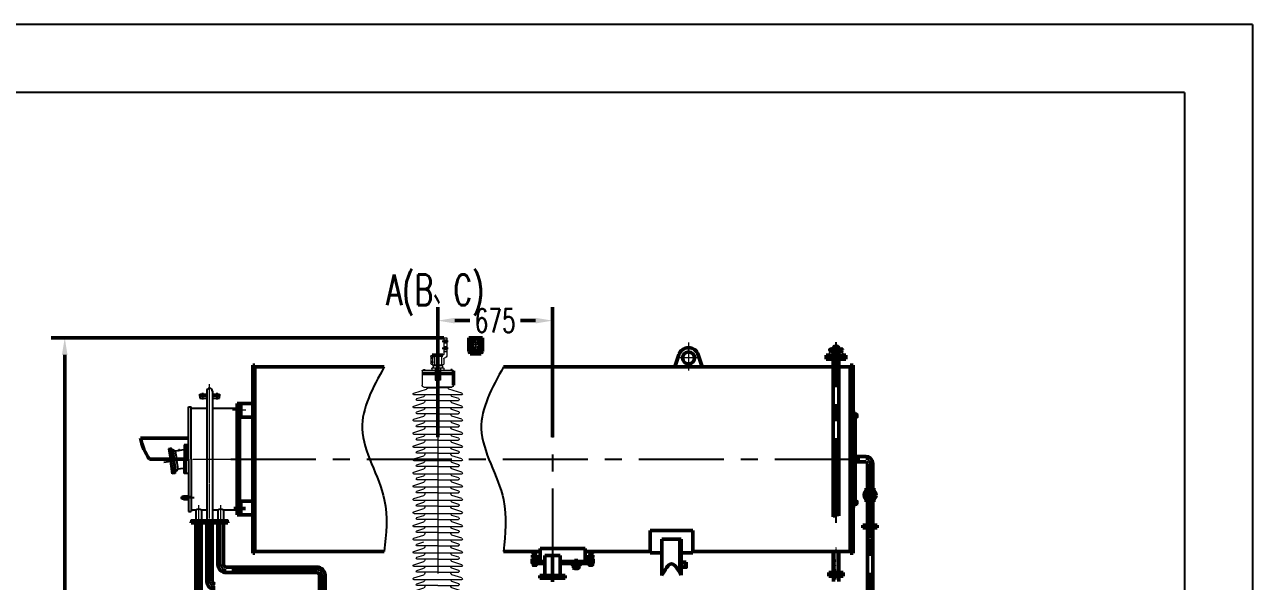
# Model space of a CAD drawing. Header units: millimetres. Extents: x -1000 to 22760, y -400 to 16400.
# Drawn here: x 15538 to 22760, y 13122 to 16400 of the extents above; entities that cross this region are included whole.
import ezdxf

# ---------------------------------------------------------------- set-up
doc = ezdxf.new("R2010")
doc.units = ezdxf.units.MM
doc.header["$LTSCALE"] = 400
doc.linetypes.add('CENTER', pattern=[2, 1.25, -0.25, 0.25, -0.25])
doc.linetypes.add('DASHED', pattern=[0.75, 0.5, -0.25])
for name, color, linetype, lineweight in [('0粗实线层', 7, 'Continuous', 50), ('1.粗实线', 1, 'Continuous', 50), ('1虚线层', 5, 'DASHED', 25), ('2.点划线', 2, 'CENTER', 18), ('2中心线层', 1, 'CENTER', 25), ('4细实线层', 2, 'Continuous', 25), ('5文字层', 6, 'Continuous', 25), ('tablist', 3, 'Continuous', 25)]:
    doc.layers.add(name, color=color, linetype=linetype, lineweight=lineweight)
for name, color, linetype in [('1轮廓实线层', 7, 'Continuous'), ('2细线层', 4, 'Continuous'), ('3中心线层', 1, 'CENTER'), ('4虚线层', 6, 'DASHED'), ('图框层', 7, 'Continuous')]:
    doc.layers.add(name, color=color, linetype=linetype)
doc.styles.add('PC_TEXTSTYLE', font='txt.shx', dxfattribs={"width": 0.67, "bigfont": 'hztxt.shx'})
doc.styles.add('TH_GBDIM', font='txt.shx', dxfattribs={"width": 0.67, "bigfont": 'hztxt.shx'})
doc.dimstyles.new('TH_GBDIM', dxfattribs={"dimscale": 40, "dimtxt": 3.5, "dimasz": 2.5, "dimexe": 2, "dimexo": 0, "dimgap": 1.5, "dimtad": 0, "dimtoh": 1, "dimdec": 1, "dimdsep": 46, "dimtxsty": 'TH_GBDIM', "dimcen": 2.5, "dimclrd": 3, "dimclre": 3, "dimclrt": 6, "dimadec": 0, "dimazin": 2, "dimtfac": 0.714286, "dimtdec": 1, "dimtmove": 0, "dimatfit": 3, "dimfxl": 0, "dimtzin": 0, "dimlwd": -1, "dimlwe": -1, "dimarcsym": 0})

# ---------------------------------------------------------------- blocks, each defined once
blk = doc.blocks.new('A$C02D23720')
for p, q in [((0, 2755), (0, 2675)), ((80, 2755), (0, 2755)), ((80, 2675), (80, 2755)), ((0, 2675), (80, 2675)), ((8, 2661.3), (72, 2661.3)), ((232.5, 2653.8), (295.3, 2653.8)), ((170.6, 2477), (170.6, 2561.2)), ((170.6, 2545), (354.6, 2545))]:
    blk.add_line(p, q)
at = {"lineweight": 0}
for p, q in [((210, 2755), (210, 2648.1)), ((227.1, 2755), (210, 2755)), ((227.1, 2755), (227.1, 2659.2)), ((227.1, 2675), (210, 2675)), ((226.6, 2631), (226.6, 2601)), ((241.2, 2653.8), (241.2, 2595.7)), ((282.6, 2653.8), (282.6, 2595.7)), ((302.8, 2644.6), (302.8, 2605.1)), ((350.9, 2564.9), (174.2, 2564.9)), ((178.3, 2564.9), (178.3, 2569.3)), ((178.3, 2569.3), (186.3, 2569.3)), ((186.3, 2569.3), (186.3, 2564.9)), ((226.6, 2574.6), (226.6, 2564.9)), ((293.6, 2578.3), (230.2, 2578.3)), ((293.1, 2595.7), (231.9, 2595.7)), ((234.6, 2587.7), (234.6, 2581.9)), ((277.7, 2591.3), (238.2, 2591.3)), ((247.5, 2595.7), (247.5, 2591.3)), ((276.7, 2595.7), (276.7, 2591.3)), ((286.4, 2591.3), (277.7, 2591.3)), ((290.1, 2587.7), (290.1, 2581.9)), ((294.4, 2578.3), (293.6, 2578.3)), ((298.1, 2574.6), (298.1, 2564.9)), ((338.8, 2569.3), (338.8, 2564.9)), ((346.8, 2569.3), (338.8, 2569.3)), ((346.8, 2564.9), (346.8, 2569.3)), ((354.6, 2561.2), (354.6, 2477)), ((170.6, 2474.8), (170.6, 2477)), ((262.6, 2465), (180.6, 2465)), ((180.6, 2465), (262.6, 2465)), ((202.8, 2460.1), (263.9, 2460.1)), ((203.1, 2465), (203.1, 2462.6)), ((344.6, 2465), (262.6, 2465)), ((322.4, 2460.1), (263.9, 2460.1)), ((322, 2465), (322, 2462.6)), ((354.6, 2474.8), (354.6, 2477)), ((121.2, 2429.6), (196.8, 2453.9)), ((122.9, 2418.9), (402.1, 2418.9)), ((139.5, 2397.2), (179.7, 2410.2)), ((262.6, 2386.4), (141.2, 2386.4)), ((186.1, 2386.4), (186.1, 2380.9)), ((262.6, 2386.4), (383.8, 2386.4)), ((403.8, 2429.6), (328.4, 2453.9)), ((338.9, 2386.4), (338.9, 2380.9)), ((385.5, 2397.2), (345.2, 2410.2)), ((121.2, 2353.2), (179.7, 2372.2)), ((122.9, 2342.5), (402.1, 2342.5)), ((139.5, 2319.3), (179.7, 2332.4)), ((403.8, 2353.2), (345.2, 2372.2)), ((385.5, 2319.3), (345.2, 2332.4)), ((121.2, 2275.4), (179.7, 2294.4)), ((122.9, 2264.7), (402.1, 2264.7)), ((139.5, 2241.5), (179.7, 2254.6)), ((262.6, 2308.6), (141.2, 2308.6)), ((186.1, 2308.6), (186.1, 2303.1)), ((262.6, 2308.6), (383.8, 2308.6)), ((338.9, 2308.6), (338.9, 2303.1)), ((403.8, 2275.4), (345.2, 2294.4)), ((385.5, 2241.5), (345.2, 2254.6)), ((121.2, 2197.6), (179.7, 2216.6)), ((122.9, 2186.9), (402.1, 2186.9)), ((139.5, 2163.7), (179.7, 2176.8)), ((262.6, 2230.8), (141.2, 2230.8)), ((186.1, 2230.8), (186.1, 2225.3)), ((262.6, 2230.8), (383.8, 2230.8)), ((338.9, 2230.8), (338.9, 2225.3)), ((403.8, 2197.6), (345.2, 2216.6)), ((385.5, 2163.7), (345.2, 2176.8)), ((121.2, 2119.8), (179.7, 2138.8)), ((122.9, 2109.1), (402.1, 2109.1)), ((139.5, 2085.9), (179.7, 2099)), ((262.6, 2153), (141.2, 2153)), ((186.1, 2153), (186.1, 2147.5)), ((262.6, 2153), (383.8, 2153)), ((338.9, 2153), (338.9, 2147.5)), ((403.8, 2119.8), (345.2, 2138.8)), ((385.5, 2085.9), (345.2, 2099)), ((121.2, 2042), (179.7, 2061)), ((122.9, 2031.2), (402.1, 2031.2)), ((262.6, 2075.2), (141.2, 2075.2)), ((186.1, 2075.2), (186.1, 2069.7)), ((262.6, 2075.2), (383.8, 2075.2)), ((338.9, 2075.2), (338.9, 2069.7)), ((403.8, 2042), (345.2, 2061)), ((121.2, 1964.1), (179.7, 1983.2)), ((122.9, 1953.4), (402.1, 1953.4)), ((139.5, 2008.1), (179.7, 2021.2)), ((262.6, 1997.4), (141.2, 1997.4)), ((186.1, 1997.4), (186.1, 1991.9)), ((262.6, 1997.4), (383.8, 1997.4)), ((338.9, 1997.4), (338.9, 1991.9)), ((385.5, 2008.1), (345.2, 2021.2)), ((403.8, 1964.1), (345.2, 1983.2)), ((121.2, 1886.3), (179.7, 1905.4)), ((139.5, 1930.3), (179.7, 1943.3)), ((262.6, 1919.6), (141.2, 1919.6)), ((186.1, 1919.6), (186.1, 1914.1)), ((262.6, 1919.6), (383.8, 1919.6)), ((338.9, 1919.6), (338.9, 1914.1)), ((385.5, 1930.3), (345.2, 1943.3)), ((403.8, 1886.3), (345.2, 1905.4)), ((121.2, 1808.5), (179.7, 1827.5)), ((122.9, 1875.6), (402.1, 1875.6)), ((139.5, 1852.5), (179.7, 1865.5)), ((262.6, 1841.7), (141.2, 1841.7)), ((186.1, 1841.7), (186.1, 1836.3)), ((262.6, 1841.7), (383.8, 1841.7)), ((338.9, 1841.7), (338.9, 1836.3)), ((385.5, 1852.5), (345.2, 1865.5)), ((403.8, 1808.5), (345.2, 1827.5)), ((121.2, 1730.7), (179.7, 1749.7)), ((122.9, 1797.8), (402.1, 1797.8)), ((139.5, 1774.7), (179.7, 1787.7)), ((262.6, 1763.9), (141.2, 1763.9)), ((186.1, 1763.9), (186.1, 1758.4)), ((262.6, 1763.9), (383.8, 1763.9)), ((338.9, 1763.9), (338.9, 1758.4)), ((385.5, 1774.7), (345.2, 1787.7)), ((403.8, 1730.7), (345.2, 1749.7)), ((121.2, 1652.9), (179.7, 1671.9)), ((122.9, 1720), (402.1, 1720)), ((139.5, 1696.8), (179.7, 1709.9)), ((262.6, 1686.1), (141.2, 1686.1)), ((186.1, 1686.1), (186.1, 1680.6)), ((262.6, 1686.1), (383.8, 1686.1)), ((338.9, 1686.1), (338.9, 1680.6)), ((385.5, 1696.8), (345.2, 1709.9)), ((403.8, 1652.9), (345.2, 1671.9)), ((121.2, 1575.1), (179.7, 1594.1)), ((122.9, 1642.2), (402.1, 1642.2)), ((139.5, 1619), (179.7, 1632.1)), ((262.6, 1608.3), (141.2, 1608.3)), ((186.1, 1608.3), (186.1, 1602.8)), ((262.6, 1608.3), (383.8, 1608.3)), ((338.9, 1608.3), (338.9, 1602.8)), ((385.5, 1619), (345.2, 1632.1)), ((403.8, 1575.1), (345.2, 1594.1)), ((122.9, 1564.4), (402.1, 1564.4)), ((139.5, 1541.2), (179.7, 1554.3)), ((262.6, 1530.5), (141.2, 1530.5)), ((186.1, 1530.5), (186.1, 1525)), ((262.6, 1530.5), (383.8, 1530.5)), ((338.9, 1530.5), (338.9, 1525)), ((385.5, 1541.2), (345.2, 1554.3)), ((121.2, 1497.3), (179.7, 1516.3)), ((122.9, 1486.6), (402.1, 1486.6)), ((139.5, 1463.4), (179.7, 1476.5)), ((262.6, 1452.7), (141.2, 1452.7)), ((186.1, 1452.7), (186.1, 1447.2)), ((262.6, 1452.7), (383.8, 1452.7)), ((338.9, 1452.7), (338.9, 1447.2)), ((403.8, 1497.3), (345.2, 1516.3)), ((385.5, 1463.4), (345.2, 1476.5)), ((121.2, 1419.5), (179.7, 1438.5)), ((122.9, 1408.7), (402.1, 1408.7)), ((139.5, 1385.6), (179.7, 1398.7)), ((262.6, 1374.9), (141.2, 1374.9)), ((186.1, 1374.9), (186.1, 1369.4)), ((262.6, 1374.9), (383.8, 1374.9)), ((338.9, 1374.9), (338.9, 1369.4)), ((403.8, 1419.5), (345.2, 1438.5)), ((385.5, 1385.6), (345.2, 1398.7)), ((121.2, 1341.7), (179.7, 1360.7)), ((122.9, 1330.9), (402.1, 1330.9)), ((139.5, 1307.8), (179.7, 1320.9)), ((403.8, 1341.7), (345.2, 1360.7)), ((385.5, 1307.8), (345.2, 1320.9)), ((121.2, 1263.8), (179.7, 1282.9)), ((122.9, 1253.1), (402.1, 1253.1)), ((139.5, 1230), (179.7, 1243)), ((262.6, 1297.1), (141.2, 1297.1)), ((186.1, 1297.1), (186.1, 1291.6)), ((262.6, 1297.1), (383.8, 1297.1)), ((338.9, 1297.1), (338.9, 1291.6)), ((403.8, 1263.8), (345.2, 1282.9)), ((385.5, 1230), (345.2, 1243)), ((121.2, 1186), (179.7, 1205)), ((122.9, 1175.3), (402.1, 1175.3)), ((262.6, 1219.3), (141.2, 1219.3)), ((150.6, 1175.3), (150.6, 1145)), ((186.1, 1219.3), (186.1, 1213.8)), ((262.6, 1219.3), (383.8, 1219.3)), ((338.9, 1219.3), (338.9, 1213.8)), ((403.8, 1186), (345.2, 1205)), ((374.5, 1175.3), (374.5, 1145)), ((121.3, 1086), (121.3, 1059.3)), ((131.9, 1086), (121.3, 1086)), ((131.9, 1086), (131.9, 1059.3)), ((387, 1145), (138.1, 1145)), ((138.1, 1145), (138.1, 1126.3)), ((387, 1126.3), (138.1, 1126.3)), ((149.8, 1086), (149.8, 1059.3)), ((158.8, 1086), (149.8, 1086)), ((158.8, 1087.1), (158.8, 1058.1)), ((162.6, 1087.1), (158.8, 1087.1)), ((162.6, 1126.3), (162.6, 1019.3)), ((236.4, 1091.1), (262.8, 1091.1)), ((236.4, 1038.3), (236.4, 1091.1)), ((288.7, 1091.1), (262.3, 1091.1)), ((288.8, 1038.3), (288.7, 1091.1)), ((362.6, 1126.3), (362.6, 1019.3)), ((374.6, 1092.1), (362.6, 1092.1)), ((362.6, 1092.1), (362.6, 1054.5)), ((364.4, 1092.1), (364.4, 1054.5)), ((374.6, 1092.1), (374.6, 1054.5)), ((387, 1145), (387, 1126.3)), ((262.6, 1013), (64.6, 1013)), ((103.7, 1013), (96.1, 1013)), ((101.5, 1078.5), (101.5, 1067.3)), ((121.3, 1083), (106, 1083)), ((121.3, 1062.8), (106, 1062.8)), ((131.9, 1077.4), (121.3, 1077.4)), ((131.9, 1067.9), (121.3, 1067.9)), ((131.9, 1059.3), (121.3, 1059.3)), ((149.8, 1082.5), (131.9, 1082.5)), ((149.8, 1061.8), (131.9, 1061.8)), ((158.7, 1068.1), (149.7, 1068.3)), ((158.8, 1077.1), (149.8, 1077.1)), ((158.8, 1059.3), (149.8, 1059.3)), ((162.6, 1058.1), (158.8, 1058.1)), ((236.4, 1038.3), (262.8, 1038.3)), ((288.8, 1038.3), (262.4, 1038.3)), ((460.6, 1013), (262.6, 1013)), ((374.6, 1054.5), (362.6, 1054.5)), ((362.6, 1054.5), (362.6, 1054.5)), ((377, 1015.8), (377, 1013)), ((407.2, 1015.8), (377, 1015.8)), ((407.2, 1013), (407.2, 1015.8)), ((62.6, 1011), (62.6, 997)), ((262.6, 995), (64.6, 995)), ((103.5, 995), (96.1, 995)), ((460.6, 995), (262.6, 995)), ((462.6, 1011), (462.6, 997))]:
    blk.add_line(p, q, dxfattribs=at)
at = {"lineweight": 0, "ltscale": 2}
for p, q in [((452, 1016.7), (423.1, 1016.7)), ((423.1, 1016.7), (423.1, 1013)), ((452, 1016.7), (452, 1013))]:
    blk.add_line(p, q, dxfattribs=at)
for centre in [(20, 2735), (20, 2695), (60, 2735), (60, 2695)]:
    blk.add_circle(centre, 7.25)
at = {"lineweight": 0}
for centre, radius in [((293.4, 2638.4), 4.38), ((293.4, 2612.3), 4.38), ((293.4, 2638.4), 3.65), ((293.4, 2612.3), 3.65), ((262.6, 2553.6), 4.24), ((244, 1083.5), 2.26), ((281.2, 1083.5), 2.26), ((244, 1045.8), 2.26), ((281.2, 1045.8), 2.26), ((437.8, 1043.7), 16.3)]:
    blk.add_circle(centre, radius, dxfattribs=at)
for centre, start, end in [((-7.9, 2661.3), 0, 59.3681), ((87.9, 2661.3), 120.6319, 180)]:
    blk.add_arc(centre, 15.9, start, end)
for centre, radius, start, end in [((218.6, 2648.1), 8.58, 180, 270), ((231.9, 2601), 5.34, 180, 270), ((232.5, 2659.2), 5.34, 180, 270.18706), ((293.4, 2605.1), 9.49, 270, 0), ((293.4, 2644.6), 9.49, 0, 78.25265), ((174.2, 2561.2), 3.65, 90, 180), ((230.2, 2574.6), 3.65, 90, 180), ((230.9, 2581.9), 3.65, 270, 0), ((238.2, 2587.7), 3.65, 90, 180), ((286.4, 2587.7), 3.65, 0, 90), ((293.7, 2581.9), 3.65, 180.02977, 267.80318), ((294.4, 2574.6), 3.65, 0, 90), ((350.9, 2561.2), 3.65, 0, 90), ((180.6, 2475.1), 10.1, 180, 270), ((194, 2462.6), 9.15, 288, 0), ((331.2, 2462.6), 9.15, 180, 252), ((344.5, 2475.1), 10.1, 270, 0), ((122.9, 2424.4), 5.49, 108, 280), ((141.2, 2391.9), 5.49, 108, 280), ((176.9, 2418.9), 9.15, 288, 0), ((348.1, 2418.9), 9.15, 180, 252), ((383.8, 2391.9), 5.49, 260, 72), ((402.1, 2424.4), 5.49, 260, 72), ((122.9, 2348), 5.49, 108, 280), ((141.2, 2314.1), 5.49, 108, 280), ((176.9, 2380.9), 9.15, 288, 0), ((176.9, 2341.1), 9.15, 288, 0), ((348.1, 2380.9), 9.15, 180, 252), ((348.1, 2341.1), 9.15, 180, 252), ((383.8, 2314.1), 5.49, 260, 72), ((402.1, 2348), 5.49, 260, 72), ((122.9, 2270.2), 5.49, 108, 280), ((141.2, 2236.3), 5.49, 108, 280), ((176.9, 2303.1), 9.15, 288, 0), ((176.9, 2263.3), 9.15, 288, 0), ((348.1, 2303.1), 9.15, 180, 252), ((348.1, 2263.3), 9.15, 180, 252), ((383.8, 2236.3), 5.49, 260, 72), ((402.1, 2270.2), 5.49, 260, 72), ((122.9, 2192.4), 5.49, 108, 280), ((176.9, 2225.3), 9.15, 288, 0), ((176.9, 2185.5), 9.15, 288, 0), ((348.1, 2225.3), 9.15, 180, 252), ((348.1, 2185.5), 9.15, 180, 252), ((402.1, 2192.4), 5.49, 260, 72), ((122.9, 2114.5), 5.49, 108, 280), ((141.2, 2158.5), 5.49, 108, 280), ((176.9, 2147.5), 9.15, 288, 0), ((176.9, 2107.7), 9.15, 288, 0), ((348.1, 2147.5), 9.15, 180, 252), ((348.1, 2107.7), 9.15, 180, 252), ((383.8, 2158.5), 5.49, 260, 72), ((402.1, 2114.5), 5.49, 260, 72), ((122.9, 2036.7), 5.49, 108, 280), ((141.2, 2080.7), 5.49, 108, 280), ((176.9, 2069.7), 9.15, 288, 0), ((176.9, 2029.9), 9.15, 288, 0), ((348.1, 2069.7), 9.15, 180, 252), ((348.1, 2029.9), 9.15, 180, 252), ((383.8, 2080.7), 5.49, 260, 72), ((402.1, 2036.7), 5.49, 260, 72), ((122.9, 1958.9), 5.49, 108, 280), ((141.2, 2002.9), 5.49, 108, 280), ((176.9, 1991.9), 9.15, 288, 0), ((176.9, 1952.1), 9.15, 288, 0), ((348.1, 1991.9), 9.15, 180, 252), ((348.1, 1952.1), 9.15, 180, 252), ((383.8, 2002.9), 5.49, 260, 72), ((402.1, 1958.9), 5.49, 260, 72), ((122.9, 1881.1), 5.49, 108, 280), ((141.2, 1925.1), 5.49, 108, 280), ((176.9, 1914.1), 9.15, 288, 0), ((348.1, 1914.1), 9.15, 180, 252), ((383.8, 1925.1), 5.49, 260, 72), ((402.1, 1881.1), 5.49, 260, 72), ((122.9, 1803.3), 5.49, 108, 280), ((141.2, 1847.2), 5.49, 108, 280), ((176.9, 1874.2), 9.15, 288, 0), ((176.9, 1836.3), 9.15, 288, 0), ((348.1, 1874.2), 9.15, 180, 252), ((348.1, 1836.3), 9.15, 180, 252), ((383.8, 1847.2), 5.49, 260, 72), ((402.1, 1803.3), 5.49, 260, 72), ((141.2, 1769.4), 5.49, 108, 280), ((176.9, 1796.4), 9.15, 288, 0), ((176.9, 1758.4), 9.15, 288, 0), ((348.1, 1796.4), 9.15, 180, 252), ((348.1, 1758.4), 9.15, 180, 252), ((383.8, 1769.4), 5.49, 260, 72), ((122.9, 1725.5), 5.49, 108, 280), ((141.2, 1691.6), 5.49, 108, 280), ((176.9, 1718.6), 9.15, 288, 0), ((176.9, 1680.6), 9.15, 288, 0), ((348.1, 1718.6), 9.15, 180, 252), ((348.1, 1680.6), 9.15, 180, 252), ((383.8, 1691.6), 5.49, 260, 72), ((402.1, 1725.5), 5.49, 260, 72), ((122.9, 1647.7), 5.49, 108, 280), ((141.2, 1613.8), 5.49, 108, 280), ((176.9, 1640.8), 9.15, 288, 0), ((176.9, 1602.8), 9.15, 288, 0), ((348.1, 1640.8), 9.15, 180, 252), ((348.1, 1602.8), 9.15, 180, 252), ((383.8, 1613.8), 5.49, 260, 72), ((402.1, 1647.7), 5.49, 260, 72), ((122.9, 1569.9), 5.49, 108, 280), ((141.2, 1536), 5.49, 108, 280), ((176.9, 1563), 9.15, 288, 0), ((176.9, 1525), 9.15, 288, 0), ((348.1, 1525), 9.15, 180, 252), ((383.8, 1536), 5.49, 260, 72), ((402.1, 1569.9), 5.49, 260, 72), ((122.9, 1492.1), 5.49, 108, 280), ((141.2, 1458.2), 5.49, 108, 280), ((176.9, 1485.2), 9.15, 288, 0), ((176.9, 1447.2), 9.15, 288, 0), ((348.1, 1485.2), 9.15, 180, 252), ((348.1, 1447.2), 9.15, 180, 252), ((383.8, 1458.2), 5.49, 260, 72), ((402.1, 1492.1), 5.49, 260, 72), ((122.9, 1414.2), 5.49, 108, 280), ((141.2, 1380.4), 5.49, 108, 280), ((176.9, 1407.4), 9.15, 288, 0), ((348.1, 1407.4), 9.15, 180, 252), ((383.8, 1380.4), 5.49, 260, 72), ((402.1, 1414.2), 5.49, 260, 72), ((122.9, 1336.4), 5.49, 108, 280), ((141.2, 1302.6), 5.49, 108, 280), ((176.9, 1369.4), 9.15, 288, 0), ((176.9, 1329.6), 9.15, 288, 0), ((348.1, 1369.4), 9.15, 180, 252), ((348.1, 1329.6), 9.15, 180, 252), ((383.8, 1302.6), 5.49, 260, 72), ((402.1, 1336.4), 5.49, 260, 72), ((122.9, 1258.6), 5.49, 108, 280), ((141.2, 1224.7), 5.49, 108, 280), ((176.9, 1291.6), 9.15, 288, 0), ((176.9, 1251.7), 9.15, 288, 0), ((348.1, 1291.6), 9.15, 180, 252), ((348.1, 1251.7), 9.15, 180, 252), ((383.8, 1224.7), 5.49, 260, 72), ((402.1, 1258.6), 5.49, 260, 72), ((122.9, 1180.8), 5.49, 108, 280), ((176.9, 1213.8), 9.15, 288, 0), ((348.1, 1213.8), 9.15, 180, 252), ((402.1, 1180.8), 5.49, 260, 72), ((262.9, 1064.7), 18.8, 90.24214, 269.67976), ((262.3, 1064.7), 18.8, 270.32024, 89.75786), ((64.6, 1011), 2.01, 90, 180), ((106, 1078.5), 4.45, 90, 180), ((106, 1067.3), 4.45, 180, 270), ((156.4, 1019.3), 6.25, 270, 0), ((368.8, 1019.3), 6.25, 180, 270), ((437.8, 1043.7), 26.5, 300.7645, 239.2355), ((421.9, 1017.1), 4.45, 0, 59.2355), ((453.6, 1017.1), 4.45, 120.7645, 180), ((460.6, 1011), 2.01, 0, 90), ((64.6, 997), 2.01, 180, 270), ((460.6, 997), 2.01, 270, 0)]:
    blk.add_arc(centre, radius, start, end, dxfattribs=at)
at = {"lineweight": 0, "ltscale": 2}
blk.add_arc((218, 2631), 8.58, 0, 90, dxfattribs=at)
at = {"layer": '1虚线层', "ltscale": 3}
for p, q in [((227.1, 2742.3), (210, 2742.3)), ((227.1, 2727.8), (210, 2727.8)), ((227.1, 2702.3), (210, 2702.3)), ((227.1, 2687.8), (210, 2687.8))]:
    blk.add_line(p, q, dxfattribs=at)
at = {"layer": '1虚线层', "lineweight": 0, "ltscale": 3}
for p, q in [((247.1, 2576.8), (278.1, 2576.8)), ((247.1, 2576.8), (247.1, 2559.3)), ((247.1, 2559.3), (278.1, 2559.3)), ((247.1, 2556.8), (278.1, 2556.8)), ((247.1, 2556.8), (247.1, 2506.2)), ((248.8, 2559.3), (248.8, 2556.8)), ((249.1, 2535), (262.6, 2542.8)), ((249.1, 2535), (249.1, 2506.2)), ((276.1, 2535), (249.1, 2535)), ((276.1, 2535), (262.6, 2542.8)), ((276.1, 2535), (276.1, 2506.2)), ((276.4, 2559.3), (276.4, 2556.8)), ((278.1, 2576.8), (278.1, 2559.3)), ((278.1, 2556.8), (278.1, 2506.2)), ((247.1, 2506.2), (262.6, 2506.2)), ((278.1, 2506.2), (262.6, 2506.2))]:
    blk.add_line(p, q, dxfattribs=at)
at = {"layer": '2中心线层', "lineweight": 0, "ltscale": 3}
for p, q in [((262.6, 2868.2), (262.6, 995)), ((293.4, 2638.4), (286.8, 2638.4)), ((293.4, 2612.3), (287, 2612.3)), ((293.4, 2654), (293.4, 2595.7)), ((293.4, 2638.4), (299.2, 2638.4)), ((293.4, 2612.3), (299.7, 2612.3)), ((75.6, 1013), (75.6, 995)), ((87.6, 1025.9), (87.6, 980.1)), ((177.2, 1072.6), (94.2, 1072.6)), ((99.6, 1013), (99.6, 995)), ((302.5, 1065.5), (226.2, 1065.5)), ((425.6, 1013), (425.6, 995)), ((437.6, 1025.9), (437.6, 980.1)), ((449.6, 1013), (449.6, 995))]:
    blk.add_line(p, q, dxfattribs=at)
at = {"layer": '2中心线层'}
for p, q in [((20, 2745.7), (20, 2723.7)), ((40, 2755), (40, 2661.3)), ((60, 2745.7), (60, 2723.7)), ((0, 2715), (80, 2715)), ((8.9, 2735), (30.9, 2735)), ((8.9, 2695), (30.9, 2695)), ((20, 2684.3), (20, 2706.3)), ((71.1, 2735), (49.1, 2735)), ((71.1, 2695), (49.1, 2695)), ((60, 2684.3), (60, 2706.3))]:
    blk.add_line(p, q, dxfattribs=at)
at = {"layer": '2中心线层', "ltscale": 3}
for p, q in [((236.3, 2735), (200.9, 2735)), ((236.3, 2695), (200.9, 2695))]:
    blk.add_line(p, q, dxfattribs=at)
blk = doc.blocks.new('*D212')
at = {"layer": '0粗实线层', "color": 3}
for p, q in [((7808, 13841.6), (7808, 7342.3)), ((20557.9, 12055.6), (21920.6, 12055.6)), ((21840.6, 11955.6), (21840.6, 10522.6)), ((21840.6, 8740.7), (21840.6, 10173.6)), ((343, 8644.3), (343, 7342.3)), ((19489.9, 8640.7), (21920.6, 8640.7)), ((443, 7422.3), (3812.1, 7422.3)), ((7708, 7422.3), (4179.9, 7422.3))]:
    blk.add_line(p, q, dxfattribs=at)
for points in [[(21823.9, 11955.6), (21857.2, 11955.6), (21840.6, 12055.6)], [(21823.9, 8740.7), (21857.2, 8740.7), (21840.6, 8640.7)], [(443, 7439), (443, 7405.6), (343, 7422.3)], [(7708, 7439), (7708, 7405.6), (7808, 7422.3)]]:
    blk.add_solid(points, dxfattribs=at)
at = {"layer": 'Defpoints', "color": 0}
for p in [(7808, 13841.6), (20557.9, 12055.6), (343, 8644.3), (19489.9, 8640.7), (21840.6, 8640.7), (7808, 7422.3)]:
    blk.add_point(p, dxfattribs=at)
at = {"layer": '0粗实线层', "color": 6, "insert": (21840.6, 10348.1), "char_height": 140, "attachment_point": 5, "rotation": 90, "style": 'TH_GBDIM'}
blk.add_mtext('3415', dxfattribs=at)
at = {"layer": '0粗实线层', "color": 6, "insert": (3996, 7422.3), "char_height": 140, "attachment_point": 5, "style": 'TH_GBDIM'}
blk.add_mtext('7465', dxfattribs=at)
blk = doc.blocks.new('*U57')
at = {"layer": '1轮廓实线层'}
for p, q in [((-15, 3), (-15, 0)), ((0, 3), (-15, 3)), ((-15, 0), (0, 0)), ((0, 3), (15, 3)), ((15, 0), (0, 0)), ((15, 3), (15, 0))]:
    blk.add_line(p, q, dxfattribs=at)
at = {"layer": '3中心线层'}
blk.add_line((0, 5.1), (0, -1.8), dxfattribs=at)
at = {"layer": '4虚线层'}
for p, q in [((-8.8, 3), (-8.8, 0)), ((8.8, 3), (8.8, 0))]:
    blk.add_line(p, q, dxfattribs=at)
blk = doc.blocks.new('*U56')
at = {"layer": '1轮廓实线层'}
for p, q in [((13.4, 0), (-13.4, 0)), ((-13.4, 0), (-13.4, -8.5)), ((-8, 0), (-8, 60)), ((8, 60), (-8, 60)), ((8, 6), (-8, 6)), ((-6.7, 0), (-6.7, -8.5)), ((6.7, 0), (6.7, -8.5)), ((8, 0), (8, 60)), ((13.4, 0), (13.4, -8.5)), ((-10, -10), (0, -10)), ((0, -10), (10, -10))]:
    blk.add_line(p, q, dxfattribs=at)
for centre, radius, start, end in [((-10, -5.5), 4.48, 221.67817, 318.32183), ((0, 5.7), 15.7, 244.7157, 295.2843), ((10, -5.5), 4.48, 221.67817, 318.32183)]:
    blk.add_arc(centre, radius, start, end, dxfattribs=at)
at = {"layer": '2细线层'}
for p, q in [((-6.4, 6), (-6.4, 60)), ((6.4, 6), (6.4, 60))]:
    blk.add_line(p, q, dxfattribs=at)
blk = doc.blocks.new('*U58')
at = {"layer": '1轮廓实线层'}
for p, q in [((0, 4.1), (-12.4, 4.1)), ((-12.4, 4.1), (-12.4, 0)), ((-12.4, 0), (0, 0)), ((0, 0), (-2.4, 4.1)), ((0, 4.1), (12.4, 4.1)), ((0, 4.1), (2.4, 0)), ((12.4, 0), (0, 0)), ((12.4, 4.1), (12.4, 0))]:
    blk.add_line(p, q, dxfattribs=at)
at = {"layer": '3中心线层'}
blk.add_line((0, 6.2), (0, -2.1), dxfattribs=at)
blk = doc.blocks.new('*U59')
for p, q in [((-13.1, 1.2), (-13.1, 14.7)), ((-9.8, 15.9), (9.8, 15.9)), ((9.8, 0), (-9.8, 0)), ((-6.5, 14.7), (-6.5, 1.2)), ((6.5, 14.7), (6.5, 1.2)), ((13.1, 14.7), (13.1, 1.2))]:
    blk.add_line(p, q)
for centre, radius, start, end in [((-9.8, 10.8), 5.08, 49.9424, 130.0576), ((-9.8, 5.1), 5.08, 229.9424, 310.0576), ((0, -2.6), 18.5, 69.34022, 110.65978), ((0, 18.5), 18.5, 249.34022, 290.65978), ((9.8, 10.8), 5.08, 49.9424, 130.0576), ((9.8, 5.1), 5.08, 229.9424, 310.0576)]:
    blk.add_arc(centre, radius, start, end)
at = {"layer": '3中心线层'}
blk.add_line((0, 15.9), (0, 0), dxfattribs=at)
blk = doc.blocks.new('*D226')
at = {"layer": '0粗实线层', "color": 3}
for p, q in [((17968, 13970.3), (17968, 14736.9)), ((18643, 13970.3), (18643, 14736.9)), ((18068, 14656.9), (18156.3, 14656.9)), ((18543, 14656.9), (18454.7, 14656.9))]:
    blk.add_line(p, q, dxfattribs=at)
for points in [[(18068, 14673.6), (18068, 14640.2), (17968, 14656.9)], [(18543, 14673.6), (18543, 14640.2), (18643, 14656.9)]]:
    blk.add_solid(points, dxfattribs=at)
at = {"layer": 'Defpoints', "color": 0}
for p in [(18643, 14656.9), (17968, 13970.3), (18643, 13970.3)]:
    blk.add_point(p, dxfattribs=at)
at = {"layer": '0粗实线层', "color": 6, "insert": (18305.5, 14656.9), "char_height": 140, "attachment_point": 5, "style": 'TH_GBDIM'}
blk.add_mtext('675', dxfattribs=at)
blk = doc.blocks.new('*D244')
at = {"layer": '0粗实线层', "color": 3}
for p, q in [((18003.4, 14555.6), (15693.8, 14555.6)), ((15773.8, 14455.6), (15773.8, 11768.1)), ((15773.8, 8740.7), (15773.8, 11428.2)), ((17836.2, 8640.7), (15693.8, 8640.7))]:
    blk.add_line(p, q, dxfattribs=at)
for points in [[(15757.1, 14455.6), (15790.4, 14455.6), (15773.8, 14555.6)], [(15757.1, 8740.7), (15790.4, 8740.7), (15773.8, 8640.7)]]:
    blk.add_solid(points, dxfattribs=at)
at = {"layer": 'Defpoints', "color": 0}
for p in [(18003.4, 14555.6), (15773.8, 8640.7), (17836.2, 8640.7)]:
    blk.add_point(p, dxfattribs=at)
at = {"layer": '0粗实线层', "color": 6, "insert": (15773.8, 11598.1), "char_height": 140, "attachment_point": 5, "rotation": 90, "style": 'TH_GBDIM'}
blk.add_mtext('5915', dxfattribs=at)

msp = doc.modelspace()

# ---------------------------------------------------------------- hatches: boundary and pattern name
at = {"layer": '0粗实线层'}
for points in [[(20392.982, 14389.626), (20388.727, 14384.626), (20392.982, 14384.626)], [(18570.476, 13254.626), (18562.53, 13254.626), (18570.476, 13263.046)], [(18762.982, 13218.637), (18755.041, 13226.626), (18762.982, 13226.626)], [(18802.982, 13218.637), (18810.924, 13226.626), (18802.982, 13226.626)], [(18835.492, 13254.626), (18843.438, 13254.626), (18835.492, 13263.046)]]:
    msp.add_hatch(color=256, dxfattribs=at).paths.add_polyline_path(points)

# ---------------------------------------------------------------- linework, layer by layer
for p, q in [((20253.482, 14441.626), (20253.482, 14453.626)), ((20294.232, 14453.626), (20253.482, 14453.626)), ((20294.232, 14429.626), (20294.232, 14490.58)), ((20327.732, 14429.626), (20327.732, 14490.58)), ((20368.482, 14453.626), (20327.732, 14453.626)), ((20368.482, 14453.626), (20368.482, 14441.626)), ((16880.982, 14394.626), (16880.982, 13288.626)), ((16880.982, 14394.626), (16892.982, 14394.626)), ((16892.982, 14394.626), (16892.982, 13288.626)), ((16892.982, 14384.626), (17653.719, 14384.626)), ((18354.667, 14384.626), (20294.232, 14384.626)), ((20253.482, 14441.626), (20253.482, 14429.626)), ((20294.232, 14441.626), (20253.482, 14441.626)), ((20294.232, 14429.626), (20253.482, 14429.626)), ((20294.232, 14429.626), (20294.232, 14384.626)), ((20294.232, 14384.626), (20294.232, 13502.686)), ((20368.482, 14441.626), (20327.732, 14441.626)), ((20327.732, 14429.626), (20327.732, 14384.626)), ((20368.482, 14429.626), (20327.732, 14429.626)), ((20327.732, 14384.626), (20327.732, 13508.015)), ((20327.732, 14384.626), (20392.982, 14384.626)), ((20368.482, 14429.626), (20368.482, 14441.626)), ((20392.982, 14394.626), (20392.982, 13288.626)), ((20392.982, 14394.626), (20410.982, 14394.626)), ((20410.982, 14394.626), (20410.982, 13288.626)), ((16800.982, 14169.126), (16788.982, 14169.126)), ((16788.982, 14169.126), (16788.982, 13514.126)), ((16800.982, 13841.626), (16800.982, 14169.126)), ((16800.982, 14169.126), (16880.982, 14169.126)), ((16808.982, 14089.126), (16808.982, 14169.126)), ((16800.982, 14141.626), (16800.982, 13514.126)), ((16800.982, 14089.126), (16880.982, 14089.126)), ((20410.982, 14116.626), (20422.982, 14116.626)), ((20422.982, 14116.626), (20410.982, 14116.626)), ((20422.982, 14116.626), (20422.982, 13566.626)), ((20422.982, 14108.263), (20422.982, 14116.626)), ((20425.482, 14108.263), (20422.982, 14108.263)), ((20425.482, 14103.013), (20422.982, 14103.013)), ((20422.982, 14084.263), (20422.982, 14096.263)), ((20422.982, 13974.126), (20422.982, 14090.263)), ((20425.482, 14089.513), (20422.982, 14089.513)), ((20425.482, 14084.263), (20422.982, 14084.263)), ((20425.482, 14096.263), (20425.482, 14108.263)), ((20425.482, 14106.188), (20425.482, 14086.338)), ((20425.482, 14106.188), (20431.857, 14106.188)), ((20425.482, 14101.226), (20431.857, 14101.226)), ((20425.482, 14096.263), (20425.482, 14084.263)), ((20425.482, 14091.301), (20431.857, 14091.301)), ((20425.482, 14086.338), (20431.857, 14086.338)), ((20432.982, 14096.263), (20432.982, 14103.707)), ((20432.982, 14088.82), (20432.982, 14096.263)), ((20422.982, 13857.626), (20484.982, 13857.626)), ((20422.982, 13825.626), (20484.982, 13825.626)), ((20494.982, 13671.574), (20494.982, 13815.626)), ((20526.982, 13671.574), (20526.982, 13815.626)), ((20510.982, 13671.574), (20488.657, 13671.574)), ((20488.657, 13671.574), (20488.657, 13657.204)), ((20507.438, 13658.555), (20507.438, 13639.18)), ((20510.982, 13671.574), (20533.308, 13671.574)), ((20514.527, 13658.555), (20514.527, 13639.18)), ((20533.308, 13671.574), (20533.308, 13657.204)), ((16800.982, 13594.126), (16880.982, 13594.126)), ((16808.982, 13594.126), (16808.982, 13514.126)), ((20422.982, 13598.989), (20422.982, 13586.626)), ((20425.482, 13598.989), (20422.982, 13598.989)), ((20425.482, 13593.739), (20422.982, 13593.739)), ((20422.982, 13566.626), (20422.982, 13580.989)), ((20425.482, 13580.239), (20422.982, 13580.239)), ((20425.482, 13586.989), (20425.482, 13598.989)), ((20425.482, 13577.064), (20425.482, 13596.914)), ((20425.482, 13596.914), (20431.857, 13596.914)), ((20425.482, 13591.951), (20431.857, 13591.951)), ((20425.482, 13586.989), (20425.482, 13574.989)), ((20425.482, 13582.026), (20431.857, 13582.026)), ((20432.982, 13594.432), (20432.982, 13586.989)), ((20432.982, 13586.989), (20432.982, 13579.545)), ((20484.879, 13619.481), (20501.658, 13629.169)), ((20488.423, 13613.342), (20505.203, 13623.029)), ((20488.657, 13589.344), (20488.657, 13603.715)), ((20510.982, 13589.344), (20488.657, 13589.344)), ((20494.982, 13453.626), (20494.982, 13589.344)), ((20510.982, 13589.344), (20533.308, 13589.344)), ((20533.541, 13613.342), (20516.762, 13623.029)), ((20537.086, 13619.481), (20520.307, 13629.169)), ((20526.982, 13453.626), (20526.982, 13589.344)), ((20533.308, 13589.344), (20533.308, 13603.715)), ((16768.891, 13551.626), (16837.32, 13551.626)), ((16788.982, 13514.126), (16800.982, 13514.126)), ((16800.982, 13514.126), (16880.982, 13514.126)), ((20410.982, 13566.626), (20422.982, 13566.626)), ((20410.982, 13566.626), (20422.982, 13566.626)), ((20410.982, 13566.626), (20422.982, 13566.626)), ((20422.982, 13566.626), (20410.982, 13566.626)), ((20425.482, 13574.989), (20422.982, 13574.989)), ((20425.482, 13577.064), (20431.857, 13577.064)), ((16544.982, 13021.991), (16544.982, 13466.626)), ((16576.982, 13021.992), (16576.982, 13466.626)), ((16609.982, 13121.991), (16609.982, 13466.626)), ((16641.982, 13121.992), (16641.982, 13466.626)), ((16674.982, 13221.991), (16674.982, 13466.626)), ((16706.982, 13221.992), (16706.982, 13466.626)), ((20468.482, 13453.626), (20468.482, 13441.626)), ((20468.482, 13453.626), (20553.482, 13453.626)), ((20468.482, 13441.626), (20553.482, 13441.626)), ((20468.482, 13436.626), (20468.482, 13441.626)), ((20468.482, 13436.626), (20553.482, 13436.626)), ((20494.982, 12671.851), (20494.982, 13436.626)), ((20526.982, 12671.851), (20526.982, 13436.626)), ((20553.482, 13441.626), (20553.482, 13453.626)), ((20553.482, 13441.626), (20553.482, 13436.626)), ((19467.982, 13422.245), (19217.982, 13422.245)), ((19217.982, 13422.245), (19217.982, 13290.626)), ((19285.482, 13371.245), (19400.482, 13371.245)), ((19285.482, 13371.245), (19285.482, 13155.774)), ((19392.482, 13371.245), (19392.482, 13172.566)), ((19400.482, 13371.245), (19400.482, 13159.127)), ((19467.982, 13290.626), (19467.982, 13422.245)), ((16892.982, 13298.626), (17653.719, 13298.626)), ((18354.667, 13298.626), (18570.482, 13298.626)), ((18537.982, 13290.402), (18537.982, 13207.881)), ((18570.482, 13315.04), (18835.482, 13315.04)), ((18570.482, 13238.626), (18570.482, 13315.04)), ((18835.482, 13238.626), (18835.482, 13315.067)), ((18835.482, 13298.626), (19217.982, 13298.626)), ((18867.982, 13290.402), (18867.982, 13207.881)), ((19217.982, 13290.626), (19285.482, 13290.626)), ((19400.482, 13290.626), (19467.982, 13290.626)), ((19467.982, 13298.626), (20392.982, 13298.626)), ((20294.232, 13173.626), (20294.232, 13298.626)), ((20327.732, 13173.626), (20327.732, 13298.626)), ((16880.982, 13288.626), (16892.982, 13288.626)), ((18522.982, 13254.626), (18570.482, 13254.626)), ((18522.982, 13238.626), (18522.982, 13254.626)), ((18522.982, 13238.626), (18529.982, 13238.626)), ((18522.982, 13226.626), (18522.982, 13238.626)), ((18529.982, 13238.626), (18522.982, 13238.626)), ((18598.482, 13226.626), (18522.982, 13226.626)), ((18528.982, 13226.626), (18528.982, 13254.626)), ((18598.482, 13238.626), (18545.982, 13238.626)), ((18545.982, 13238.626), (18598.482, 13238.626)), ((18546.982, 13226.626), (18546.982, 13254.626)), ((18562.036, 13254.626), (18570.482, 13263.046)), ((18598.482, 13157.626), (18598.482, 13273.626)), ((18687.482, 13273.626), (18598.482, 13273.626)), ((18642.982, 13120.363), (18642.982, 13281.755)), ((18687.482, 13157.626), (18687.482, 13273.626)), ((18702.982, 13238.626), (18687.482, 13238.626)), ((18687.482, 13238.626), (18859.982, 13238.626)), ((18782.982, 13226.626), (18687.482, 13226.626)), ((18762.982, 13218.637), (18755.041, 13226.626)), ((18762.982, 13226.626), (18762.982, 13214.626)), ((18782.982, 13254.94), (18782.982, 13187.764)), ((18782.982, 13197.488), (18782.982, 13231.468)), ((18882.982, 13226.626), (18782.982, 13226.626)), ((18802.982, 13226.626), (18802.982, 13214.626)), ((18802.982, 13218.637), (18810.924, 13226.626)), ((18843.929, 13254.626), (18835.482, 13263.046)), ((18835.482, 13254.595), (18882.982, 13254.595)), ((18858.982, 13226.626), (18858.982, 13254.626)), ((18875.982, 13238.626), (18882.982, 13238.626)), ((18876.982, 13226.626), (18876.982, 13254.626)), ((18882.982, 13238.626), (18882.982, 13254.626)), ((18882.982, 13238.626), (18882.982, 13226.626)), ((20294.982, 13121.576), (20294.982, 13251.626)), ((20326.982, 13121.576), (20326.982, 13251.626)), ((17256.742, 13205.992, 0), (16722.982, 13205.992)), ((17256.742, 13173.992, 0), (16722.982, 13173.992)), ((17272.742, 13158.119, 0), (17272.745, 12660.851, 0)), ((17304.742, 13158.212, 0), (17304.745, 12660.851, 0)), ((18567.982, 13141.626), (18567.982, 13157.626)), ((18567.982, 13157.626), (18642.982, 13157.626)), ((18642.982, 13157.626), (18717.982, 13157.626)), ((18717.982, 13157.626), (18717.982, 13141.626)), ((18762.982, 13214.626), (18782.982, 13214.626)), ((18764.982, 13214.626), (18771.982, 13214.626)), ((18764.982, 13212.126), (18764.982, 13214.626)), ((18771.982, 13212.126), (18764.982, 13212.126)), ((18766.482, 13210.626), (18764.982, 13212.126)), ((18771.982, 13210.626), (18766.482, 13210.626)), ((18767.382, 13210.626), (18767.382, 13202.493)), ((18771.982, 13212.126), (18782.982, 13212.126)), ((18771.982, 13210.626), (18782.982, 13210.626)), ((18772.482, 13198.665), (18782.982, 13198.665)), ((18775.182, 13210.626), (18775.182, 13202.451)), ((18782.982, 13214.626), (18802.982, 13214.626)), ((18800.982, 13212.126), (18782.982, 13212.126)), ((18793.982, 13210.626), (18782.982, 13210.626)), ((18794.75, 13198.665), (18782.982, 13198.665)), ((18790.782, 13210.626), (18790.782, 13202.451)), ((18793.982, 13210.626), (18799.482, 13210.626)), ((18800.982, 13214.626), (18794.982, 13214.626)), ((18798.582, 13210.626), (18798.582, 13202.493)), ((18799.482, 13210.626), (18800.982, 13212.126)), ((18800.982, 13212.126), (18800.982, 13214.626)), ((20268.482, 13173.626), (20268.482, 13161.626)), ((20268.482, 13173.626), (20353.482, 13173.626)), ((20268.482, 13161.626), (20353.482, 13161.626)), ((20268.482, 13153.626), (20268.482, 13161.626)), ((20268.482, 13161.626), (20353.482, 13161.626)), ((20268.482, 13153.626), (20353.482, 13153.626)), ((20353.482, 13161.626), (20353.482, 13173.626)), ((20353.482, 13161.626), (20353.482, 13153.626)), ((18642.982, 13141.626), (18567.982, 13141.626)), ((18717.982, 13141.626), (18642.982, 13141.626))]:
    msp.add_line(p, q, dxfattribs=at)
msp.add_lwpolyline([(19429.852, 13235.911), (19400.482, 13235.911), (19400.482, 13205.39), (19429.852, 13205.39)], close=True, dxfattribs=at)
for radius in [34.838, 28.318, 9.414]:
    msp.add_circle((20510.982, 13630.459), radius, dxfattribs=at)
for centre, radius, start, end in [((20310.982, 14490.58), 16.75, 0, 180), ((20429.684, 14103.707), 3.299, 311.220873, 48.779127), ((20421.475, 14096.263), 11.508, 334.4538544, 25.5461456), ((20429.684, 14088.82), 3.299, 311.220873, 48.779127), ((20484.982, 13815.626), 42, 0, 90), ((20484.982, 13815.626), 10, 0, 90), ((20429.684, 13594.432), 3.299, 311.220873, 48.779127), ((20421.475, 13586.989), 11.508, 334.4538544, 25.5461456), ((20429.684, 13579.545), 3.299, 311.220873, 48.779127), ((16722.982, 13221.992), 48, 180.0003142, 270), ((16722.982, 13221.992), 16, 180.0003142, 270), ((17256.742, 13157.992, 0), 48, 0.0003142, 90), ((17256.742, 13157.992, 0), 16, 0.0003142, 90), ((18771.282, 13202.567), 3.9, 178.9227129, 358.295658), ((18794.683, 13202.567), 3.9, 181.704342, 1.0772871), ((16657.982, 13121.992), 48, 180.0003142, 270), ((16657.982, 13121.992), 16, 180.0003142, 270)]:
    msp.add_arc(centre, radius, start, end, dxfattribs=at)
msp.add_spline([(19285.482, 13155.774), (19342.603, 13224.887), (19400.482, 13159.127)], degree=3, dxfattribs=at)
msp.add_open_spline([(18790.782, 13202.451), (18788.182, 13200.558), (18782.982, 13196.772), (18777.782, 13200.558), (18775.182, 13202.451)], degree=3, dxfattribs=at)
at = {"layer": '1.粗实线'}
for p, q in [((19362.982, 14384.626), (19385.846, 14455.973)), ((19522.982, 14384.626), (19500.119, 14455.973)), ((19522.982, 14384.626), (19362.982, 14384.626)), ((16500.982, 13965.986), (16219.62, 13965.986)), ((16500.982, 13841.626), (16272.32, 13841.626)), ((16518.482, 13466.626), (16518.482, 13471.626)), ((16518.482, 13466.626), (16625.982, 13466.626)), ((16568.482, 13471.626), (16568.482, 13466.626)), ((16625.982, 13466.626), (16733.482, 13466.626)), ((16683.482, 13471.626), (16683.482, 13466.626)), ((16733.482, 13466.626), (16733.482, 13471.626)), ((20392.982, 13288.626), (20410.982, 13288.626))]:
    msp.add_line(p, q, dxfattribs=at)
for centre, radius in [((19442.981, 14437.663), 35), ((20280.93, 14483.678), 7), ((20341.034, 14483.678), 7)]:
    msp.add_circle(centre, radius, dxfattribs=at)
for centre, radius, start, end in [((19442.981, 14437.663), 60, 17.7682486, 162.7588706), ((16535.028, 14026.299), 321.123, 190.8255109, 215.1056241)]:
    msp.add_arc(centre, radius, start, end, dxfattribs=at)
at = {"layer": '1轮廓实线层'}
for p, q in [((16609.232, 14242.039), (16609.232, 13483.626)), ((16642.732, 14242.039), (16642.732, 13483.626)), ((16568.482, 14211.626), (16568.482, 14223.626)), ((16568.482, 14223.626), (16609.232, 14223.626)), ((16568.482, 14211.626), (16568.482, 14199.626)), ((16609.232, 14211.626), (16568.482, 14211.626)), ((16609.232, 14211.626), (16568.482, 14211.626)), ((16568.482, 14199.626), (16609.232, 14199.626)), ((16642.732, 14223.626), (16683.482, 14223.626)), ((16683.482, 14211.626), (16642.732, 14211.626)), ((16683.482, 14211.626), (16642.732, 14211.626)), ((16642.732, 14199.626), (16683.482, 14199.626)), ((16683.482, 14223.626), (16683.482, 14211.626)), ((16683.482, 14199.626), (16683.482, 14211.626)), ((16500.982, 14150.264), (16516.982, 14150.264)), ((16500.982, 13841.626), (16500.982, 14150.264)), ((16516.982, 13841.626), (16516.982, 14150.264)), ((16516.982, 14141.626), (16609.232, 14141.626)), ((16642.732, 14141.626), (16788.982, 14141.626)), ((16401.291, 13905.627), (16384.164, 13903.025)), ((16384.164, 13903.025), (16395.376, 13829.227)), ((16391.416, 13904.126), (16402.628, 13830.329)), ((16412.503, 13831.829), (16401.291, 13905.627)), ((16410.431, 13896.869), (16402.798, 13895.709)), ((16410.431, 13896.869), (16420.137, 13832.989)), ((16424.324, 13887.663), (16410.431, 13896.869)), ((16476.982, 13895.663), (16424.324, 13887.663)), ((16424.324, 13887.663), (16432.349, 13834.845)), ((16440.94, 13892.653), (16450.644, 13894.127)), ((16441.306, 13890.243), (16440.94, 13892.653)), ((16442.196, 13895.584), (16445.385, 13896.068)), ((16442.603, 13892.905), (16442.196, 13895.584)), ((16448.574, 13896.553), (16445.385, 13896.068)), ((16448.981, 13893.874), (16448.574, 13896.553)), ((16450.644, 13894.127), (16451.01, 13891.717)), ((16476.982, 13925.314), (16476.982, 13841.626)), ((16500.982, 13925.314), (16476.982, 13925.314)), ((16488.982, 13925.314), (16488.982, 13841.626)), ((16406.589, 13755.43), (16395.376, 13829.227)), ((16413.841, 13756.531), (16402.628, 13830.329)), ((16412.503, 13831.829), (16423.716, 13758.032)), ((16429.842, 13769.109), (16420.137, 13832.989)), ((16440.374, 13782.027), (16432.349, 13834.845)), ((16476.982, 13757.938), (16476.982, 13841.626)), ((16488.982, 13757.938), (16488.982, 13841.626)), ((16500.982, 13841.626), (16500.982, 13532.988)), ((16500.982, 13841.626), (16500.982, 13560.626)), ((16516.982, 13841.626), (16516.982, 13532.988)), ((16423.716, 13758.032), (16406.589, 13755.43)), ((16429.842, 13769.109), (16422.209, 13767.949)), ((16440.374, 13782.027), (16429.842, 13769.109)), ((16485.007, 13788.808), (16440.374, 13782.027)), ((16500.982, 13757.938), (16476.982, 13757.938)), ((16473.082, 13620.815), (16461.773, 13620.815)), ((16461.773, 13620.815), (16461.773, 13613.079)), ((16461.773, 13605.343), (16461.773, 13613.079)), ((16473.082, 13605.343), (16461.773, 13605.343)), ((16500.982, 13623.504), (16473.082, 13623.504)), ((16473.082, 13623.504), (16473.082, 13613.079)), ((16473.082, 13602.654), (16473.082, 13613.079)), ((16500.982, 13602.654), (16473.082, 13602.654)), ((16516.982, 13620.532), (16500.982, 13620.532)), ((16500.982, 13532.988), (16516.982, 13532.988)), ((16544.232, 13541.626), (16516.982, 13541.626)), ((16544.232, 13541.626), (16544.232, 13483.626)), ((16577.732, 13541.626), (16577.732, 13483.626)), ((16609.232, 13541.626), (16577.732, 13541.626)), ((16674.232, 13541.626), (16642.732, 13541.626)), ((16674.232, 13541.626), (16674.232, 13483.626)), ((16788.982, 13541.626), (16707.732, 13541.626)), ((16707.732, 13541.626), (16707.732, 13483.626)), ((16518.482, 13471.626), (16518.482, 13483.626)), ((16518.482, 13483.626), (16625.982, 13483.626)), ((16625.982, 13471.626), (16518.482, 13471.626)), ((16568.482, 13471.626), (16568.482, 13483.626)), ((16625.982, 13483.626), (16733.482, 13483.626)), ((16733.482, 13471.626), (16625.982, 13471.626)), ((16683.482, 13483.626), (16683.482, 13471.626)), ((16733.482, 13483.626), (16733.482, 13471.626))]:
    msp.add_line(p, q, dxfattribs=at)
for centre, radius, start, end in [((16625.982, 14242.039), 16.75, 0, 180), ((16560.982, 13515.108), 31.365, 57.7215583, 122.2784417), ((16690.982, 13515.108), 31.365, 57.7215583, 122.2784417)]:
    msp.add_arc(centre, radius, start, end, dxfattribs=at)
at = {"layer": '2.点划线'}
for p, q in [((19442.982, 14527.465), (19442.982, 14368.986)), ((19442.982, 14521.218), (19442.982, 14363.854)), ((19442.982, 14509.218), (19442.982, 14378.243)), ((20288.901, 14475.708), (20274.463, 14490.145)), ((20333.064, 14475.708), (20347.502, 14490.145)), ((19493.181, 14437.663), (19394.345, 14437.663)), ((20416.059, 14096.263), (20440.55, 14096.263)), ((20435.55, 13586.989), (20421.171, 13586.989)), ((16560.982, 13571.326), (16560.982, 13452.148)), ((16690.982, 13571.326), (16690.982, 13450.978)), ((19415.167, 13244.835), (19415.167, 13195.279))]:
    msp.add_line(p, q, dxfattribs=at)
at = {"layer": '2.点划线', "ltscale": 0.005}
for p, q in [((20268.482, 14419.446), (20268.482, 14458.447)), ((20353.482, 14419.446), (20353.482, 14458.447))]:
    msp.add_line(p, q, dxfattribs=at)
at = {"layer": '2.点划线', "ltscale": 0.02}
for p, q in [((16625.982, 13449.223), (16625.982, 14282.07)), ((16760.253, 14131.626), (16838.341, 14131.626)), ((16526.619, 13841.626), (16888.884, 13841.626))]:
    msp.add_line(p, q, dxfattribs=at)
at = {"layer": '2.点划线', "ltscale": 0.01}
msp.add_line((20310.982, 13133.048), (20310.982, 13322.072), dxfattribs=at)
at = {"layer": '2.点划线'}
msp.add_arc((20310.982, 14453.626), 42.5, 0, 180, dxfattribs=at)
at = {"layer": '2中心线层'}
for p, q in [((20310.982, 13466.009), (20310.982, 14531.198)), ((18642.982, 14468.111), (18642.982, 12986.821)), ((16750.475, 13841.626), (20484.982, 13841.626)), ((20510.982, 13815.626), (20510.982, 13376.264)), ((20510.982, 12671.851), (20510.982, 13589.344)), ((16560.982, 13021.992), (16560.982, 13483.626)), ((16625.982, 13121.992), (16625.982, 13483.626)), ((16690.982, 13221.992), (16690.982, 13483.626)), ((17256.742, 13189.992, 0), (16722.982, 13189.992)), ((17288.742, 13158.171, 0), (17288.748, 12014.628, 0))]:
    msp.add_line(p, q, dxfattribs=at)
for centre, radius, start, end in [((20484.982, 13815.626), 26, 0, 90), ((16722.982, 13221.992), 32, 180.0003142, 270), ((17256.742, 13157.992, 0), 32, 0.0003142, 90), ((16657.982, 13121.992), 32, 180.0003142, 270)]:
    msp.add_arc(centre, radius, start, end, dxfattribs=at)
at = {"layer": '2细线层'}
msp.add_open_spline([(20327.732, 13508.015), (20324.693, 13509.967), (20317.354, 13514.681), (20308.172, 13501.8), (20298.942, 13502.113), (20294.232, 13502.686)], degree=3, knots=[0, 0, 0, 0, 9.57788467, 23.12746371, 36.61905705, 36.61905705, 36.61905705, 36.61905705], dxfattribs=at)
at = {"layer": '3中心线层'}
for p, q in [((16583.482, 14231.977), (16583.482, 14193.104)), ((16668.482, 14231.826), (16668.482, 14193.104)), ((16445.006, 13898.562), (16446.564, 13888.31)), ((16356.713, 13823.353), (16476.982, 13841.626)), ((16535.541, 13613.079), (16454.132, 13613.079))]:
    msp.add_line(p, q, dxfattribs=at)
at = {"layer": '4细实线层'}
for points in [[(17653.719, 14384.626), (17523.107, 14020.675), (17653.719, 13603.086), (17653.719, 13298.626)], [(18354.667, 14384.626), (18224.056, 14020.675), (18354.667, 13603.086), (18354.667, 13298.626)]]:
    msp.add_spline(points, degree=3, dxfattribs=at)
at = {"layer": 'tablist'}
for q in [(-1000, 16400), (22760, -400)]:
    msp.add_line((22760, 16400), q, dxfattribs=at)
at = {"layer": '图框层'}
for q in [(0, 16000), (22360, 0)]:
    msp.add_line((22360, 16000), q, dxfattribs=at)

# ---------------------------------------------------------------- block references
at = {"layer": '0粗实线层', "color": 4, "xscale": -1}
msp.add_blockref('A$C02D23720', (18230.561, 11800.628), dxfattribs=at)
at = {"layer": '0粗实线层'}
for name, p in [('*U57', (18537.982, 13254.595)), ('*U56', (18537.982, 13223.626)), ('*U59', (18537.982, 13261.695)), ('*U58', (18537.982, 13257.595))]:
    msp.add_blockref(name, p, dxfattribs=at)
at = {"layer": '0粗实线层', "extrusion": (0, 0, -1), "zscale": -1, "rotation": 180}
msp.add_blockref('*U57', (-18537.982, 13226.626), dxfattribs=at)
at = {"layer": '0粗实线层', "extrusion": (0, 0, -1), "zscale": -1}
for name, p in [('*U57', (-18867.982, 13254.595)), ('*U56', (-18867.982, 13223.626)), ('*U59', (-18867.982, 13261.695)), ('*U58', (-18867.982, 13257.595))]:
    msp.add_blockref(name, p, dxfattribs=at)
at = {"layer": '0粗实线层', "rotation": 180}
msp.add_blockref('*U57', (18867.982, 13226.626), dxfattribs=at)

# ---------------------------------------------------------------- texts
at = {"layer": '5文字层', "style": 'PC_TEXTSTYLE', "width": 0.67}
msp.add_text('A(B、C)', height=180, dxfattribs=at).set_placement((17665.964, 14747.694))

# ---------------------------------------------------------------- dimensions: what is measured, and where the dimension line sits
at = {"layer": '0粗实线层'}
dim = msp.add_linear_dim(base=(18642.982, 14656.912), p1=(17967.982, 13970.264), p2=(18642.982, 13970.264), dimstyle='TH_GBDIM', dxfattribs=at)
dim.commit()
dim.dimension.update_dxf_attribs({"geometry": '*D226', "text_midpoint": (18305.482, 14656.912)})
dim = msp.add_linear_dim(base=(15773.751, 8640.662), p1=(18003.422, 14555.628), p2=(17836.204, 8640.662), angle=90, dimstyle='TH_GBDIM', dxfattribs=at)
dim.commit()
dim.dimension.update_dxf_attribs({"geometry": '*D244', "text_midpoint": (15773.751, 11598.145)})
dim = msp.add_linear_dim(base=(7808.013, 7422.288), p1=(343.044, 8644.308), p2=(7808.013, 13841.626), dimstyle='TH_GBDIM', dxfattribs=at)
dim.commit()
dim.dimension.update_dxf_attribs({"geometry": '*D212', "text_midpoint": (3996.021, 7422.288), "dimtype": 160})
dim = msp.add_linear_dim(base=(21840.562, 8640.662), p1=(20557.94, 12055.587), p2=(19489.938, 8640.662), angle=90, dimstyle='TH_GBDIM', override={"dimdec": 0}, dxfattribs=at)
dim.commit()
dim.dimension.update_dxf_attribs({"geometry": '*D212', "text_midpoint": (21840.562, 10348.125), "dimtype": 160})

doc.saveas('drawing.dxf')
